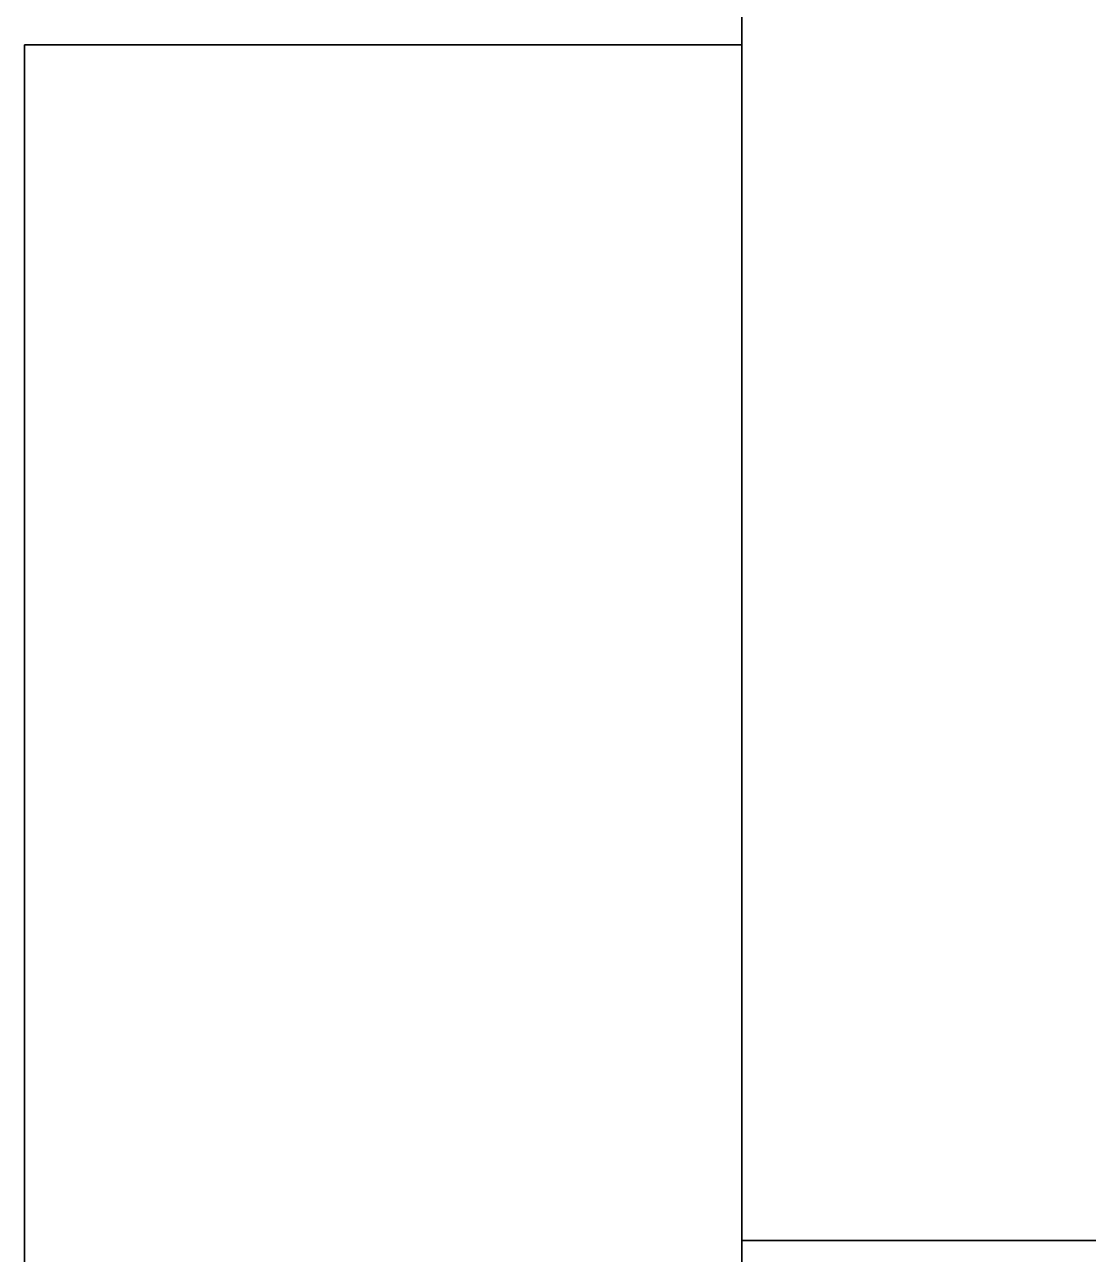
# Model space of a CAD drawing. Extents: x -80 to 3098, y -1530 to 80.
# Drawn here: x 2 to 28.7, y -560.35 to -529.49 of the extents above; entities that cross this region are included whole.
import ezdxf

# ---------------------------------------------------------------- set-up
doc = ezdxf.new("R2010")
doc.units = 0

# ---------------------------------------------------------------- blocks, each defined once
blk = doc.blocks.new('Kogan.alacena 2p torre.Lateral Izquierdo1', base_point=(0, 18, 480))
at = {"layer": 'Blanco', "color": 0}
blk.add_3dface([(0, 18, 480), (0, 575, 480), (0, 575, 20), (0, 18, 20)], dxfattribs=at)
at = {"layer": 'blanco', "color": 0}
for points in [[(18, 18, 480), (18, 575, 480), (0, 575, 480), (0, 18, 480)], [(18, 575, 20), (18, 18, 20), (0, 18, 20), (0, 575, 20)]]:
    blk.add_3dface(points, dxfattribs=at)
blk = doc.blocks.new('Kogan.alacena 2p torre.Lateral Izquierdo')
at = {"layer": 'Blanco'}
blk.add_blockref('Kogan.alacena 2p torre.Lateral Izquierdo1', (0, 18, 480), dxfattribs=at)
blk = doc.blocks.new('Kogan.alacena 2p torre')
at = {"layer": 'Kogan.alacena 2p torre.Lateral Izquierdo'}
blk.add_blockref('Kogan.alacena 2p torre.Lateral Izquierdo', (0, 0), dxfattribs=at)
blk = doc.blocks.new('Kogan.a alacena.Lateral Izquierdo1', base_point=(0, 0, 480))
at = {"layer": 'f-Grey Extreme Matt', "color": 0}
for points in [[(0, 0, 480), (0, 50, 480), (0, 50), (0, 0)], [(18, 0, 480), (18, 50, 480), (0, 50, 480), (0, 0, 480)], [(18, 50, 480), (18, 50), (0, 50), (0, 50, 480)], [(18, 50), (18, 0), (0, 0), (0, 50)], [(18, 0, 480), (18, 50, 480), (18, 50), (18, 0)], [(18, 0), (18, 0, 480), (0, 0, 480), (0, 0)]]:
    blk.add_3dface(points, dxfattribs=at)
blk = doc.blocks.new('Kogan.a alacena.Lateral Izquierdo')
at = {"layer": 'f-Grey Extreme Matt'}
blk.add_blockref('Kogan.a alacena.Lateral Izquierdo1', (0, 0, 480), dxfattribs=at)
blk = doc.blocks.new('Kogan.a alacena')
at = {"layer": 'Kogan.a alacena.Lateral Izquierdo'}
blk.add_blockref('Kogan.a alacena.Lateral Izquierdo', (0, 0), dxfattribs=at)
blk = doc.blocks.new('Kogan.piso terminacion a heladera.Suelo1')
at = {"layer": 'f-Grey Extreme Matt', "color": 0}
for points in [[(0, 0), (0, 560), (782, 560), (782, 0)], [(0, 0, 18), (0, 560, 18), (782, 560, 18), (782, 0, 18)], [(0, 0, 18), (0, 560, 18), (0, 560), (0, 0)], [(782, 0, 18), (0, 0, 18), (0, 0), (782, 0)]]:
    blk.add_3dface(points, dxfattribs=at)
blk = doc.blocks.new('Kogan.piso terminacion a heladera.Suelo')
at = {"layer": 'f-Grey Extreme Matt'}
blk.add_blockref('Kogan.piso terminacion a heladera.Suelo1', (0, 0), dxfattribs=at)
blk = doc.blocks.new('Kogan.piso terminacion a heladera')
at = {"layer": 'Kogan.piso terminacion a heladera.Suelo'}
blk.add_blockref('Kogan.piso terminacion a heladera.Suelo', (0, 0), dxfattribs=at)

msp = doc.modelspace()

# ---------------------------------------------------------------- block references
for name, p in [('Kogan.alacena 2p torre', (20, -580, 1900)), ('Kogan.piso terminacion a heladera', (20, -560, 1900)), ('Kogan.a alacena', (2, -580, 1900))]:
    msp.add_blockref(name, p)

doc.saveas('drawing.dxf')
